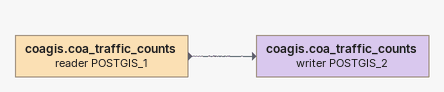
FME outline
coagis.coa_traffic_counts (reader POSTGIS_1)
    -> coagis.coa_traffic_counts (writer POSTGIS_2)
coagis.coa_traffic_counts (writer POSTGIS_2)
